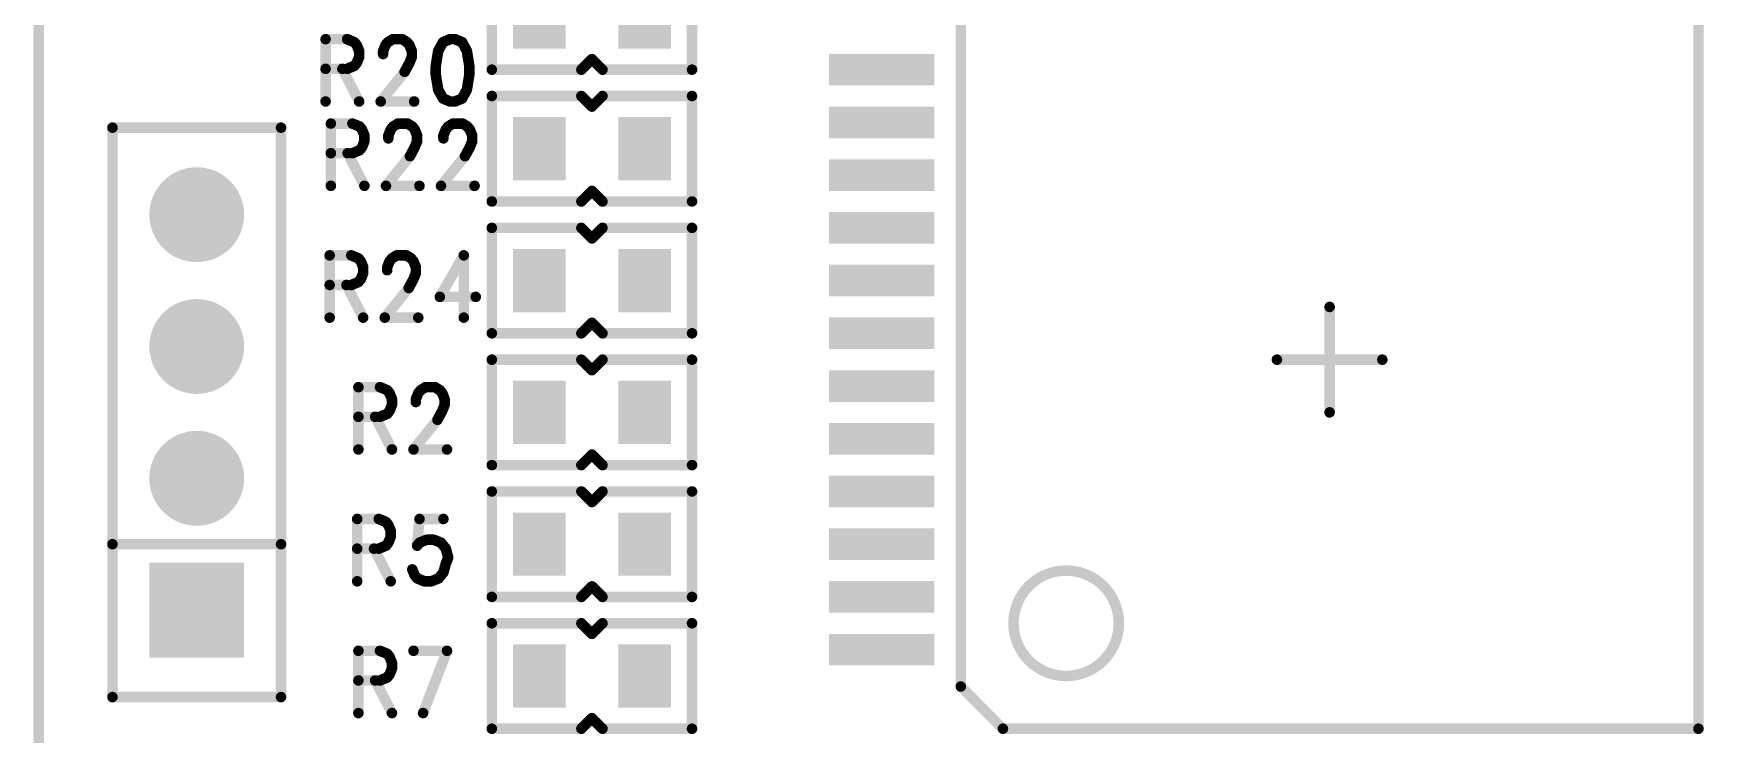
# Model space of a CAD drawing. Extents: x 100 to 128.6, y 94 to 134.1.
# Drawn here: x 99.95 to 115.8, y 112.69 to 119.34 of the extents above; entities that cross this region are included whole.
import ezdxf

# ---------------------------------------------------------------- set-up
doc = ezdxf.new("R2010")
doc.units = 0
doc.layers.get('0').update_dxf_attribs({"linetype": 'CONTINUOUS'})
doc.layers.add('MASK-TOP_PHO', color=10, linetype='CONTINUOUS')
doc.layers.add('SILK-TOP_PHO', color=9, linetype='CONTINUOUS')

# ---------------------------------------------------------------- blocks, each defined once
blk = doc.blocks.new('ROUND_1')
at = {"const_width": 0.050038}
blk.add_lwpolyline([(-0.025018, 0, 1), (0.025018, 0, 1)], format="xyb", close=True, dxfattribs=at)
blk = doc.blocks.new('ROUND_11')
at = {"const_width": 0.44996}
blk.add_lwpolyline([(-0.22498, 0, 1), (0.22498, 0, 1)], format="xyb", close=True, dxfattribs=at)
blk = doc.blocks.new('SQUARE_234')
blk.add_solid([(0.44996, 0.44996), (0.44996, -0.44996), (-0.44996, 0.44996), (-0.44996, -0.44996)])
blk = doc.blocks.new('SQUARE_16')
blk.add_solid([(0.250062, 0.250062), (0.250062, -0.250062), (-0.250062, 0.250062), (-0.250062, -0.250062)])
blk = doc.blocks.new('SQUARE_137')
blk.add_solid([(0.149986, 0.149986), (0.149986, -0.149986), (-0.149986, 0.149986), (-0.149986, -0.149986)])

msp = doc.modelspace()

# ---------------------------------------------------------------- linework, layer by layer
at = {"layer": 'MASK-TOP_PHO'}
for points, const_width in [([(100.000054, 131.99999), (100.000054, 102.00005)], 0.100076), ([(104.750108, 119.450104), (104.750108, 119.549926)], 0.500124), ([(105.750106, 119.450104), (105.750106, 119.549926)], 0.500124), ([(108.35005, 119.000016), (107.650026, 119.000016)], 0.299972), ([(104.750108, 118.199916), (104.750108, 118.299992)], 0.500124), ([(105.750106, 118.199916), (105.750106, 118.299992)], 0.500124), ([(108.35005, 118.49989), (107.650026, 118.49989)], 0.299972), ([(108.35005, 118.000018), (107.650026, 118.000018)], 0.299972), ([(108.35005, 117.499892), (107.650026, 117.499892)], 0.299972), ([(104.750108, 116.949982), (104.750108, 117.050058)], 0.500124), ([(105.750106, 116.949982), (105.750106, 117.050058)], 0.500124), ([(108.35005, 117.00002), (107.650026, 117.00002)], 0.299972), ([(108.35005, 116.499894), (107.650026, 116.499894)], 0.299972), ([(104.750108, 115.700048), (104.750108, 115.800124)], 0.500124), ([(105.750106, 115.700048), (105.750106, 115.800124)], 0.500124), ([(108.35005, 116.000022), (107.650026, 116.000022)], 0.299972), ([(108.35005, 115.499896), (107.650026, 115.499896)], 0.299972), ([(108.35005, 115.000024), (107.650026, 115.000024)], 0.299972), ([(104.750108, 114.450114), (104.750108, 114.549936)], 0.500124), ([(105.750106, 114.450114), (105.750106, 114.549936)], 0.500124), ([(108.35005, 114.499898), (107.650026, 114.499898)], 0.299972), ([(108.35005, 114.000026), (107.650026, 114.000026)], 0.299972), ([(108.35005, 113.4999), (107.650026, 113.4999)], 0.299972), ([(104.750108, 113.199926), (104.750108, 113.300002)], 0.500124), ([(105.750106, 113.199926), (105.750106, 113.300002)], 0.500124)]:
    msp.add_lwpolyline(points, dxfattribs=dict(at, const_width=const_width))
at = {"layer": 'SILK-TOP_PHO', "const_width": 0.100076}
for points in [[(100.000054, 131.99999), (100.000054, 102.00005)], [(104.30002, 120.000014), (104.30002, 119.000016)], [(106.19994, 119.000016), (106.19994, 120.000014)], [(108.7501, 119.750078), (108.7501, 113.149888)], [(115.750086, 112.750092), (115.750086, 119.750078)], [(102.72268, 119.289068), (102.72268, 118.698518)], [(102.72268, 119.289068), (102.92715, 119.289068)], [(102.92715, 119.289068), (102.995476, 119.260874)], [(102.995476, 119.260874), (103.018082, 119.232934)], [(103.018082, 119.232934), (103.040942, 119.176546)], [(103.040942, 119.176546), (103.040942, 119.120412)], [(103.268272, 119.176546), (103.290878, 119.232934)], [(103.268272, 119.148352), (103.268272, 119.176546)], [(103.290878, 119.232934), (103.313738, 119.260874)], [(103.313738, 119.260874), (103.359204, 119.289068)], [(103.359204, 119.289068), (103.449882, 119.289068)], [(103.449882, 119.289068), (103.495348, 119.260874)], [(103.495348, 119.260874), (103.518208, 119.232934)], [(103.518208, 119.232934), (103.540814, 119.176546)], [(103.540814, 119.176546), (103.540814, 119.120412)], [(103.791004, 119.176546), (103.768144, 119.03583)], [(103.83647, 119.260874), (103.791004, 119.176546)], [(103.904542, 119.289068), (103.83647, 119.260874)], [(103.950008, 119.289068), (103.904542, 119.289068)], [(104.01808, 119.260874), (103.950008, 119.289068)], [(104.063546, 119.176546), (104.01808, 119.260874)], [(104.086406, 119.03583), (104.063546, 119.176546)], [(102.92715, 119.00789), (102.72268, 119.00789)], [(102.881938, 119.00789), (103.040942, 118.698518)], [(102.995476, 119.03583), (102.92715, 119.00789)], [(103.018082, 119.064024), (102.995476, 119.03583)], [(103.040942, 119.120412), (103.018082, 119.064024)], [(103.472742, 118.979696), (103.245412, 118.698518)], [(103.518208, 119.064024), (103.472742, 118.979696)], [(103.540814, 119.120412), (103.518208, 119.064024)], [(103.768144, 119.03583), (103.768144, 118.951502)], [(104.086406, 118.951502), (104.086406, 119.03583)], [(104.30002, 119.000016), (105.149904, 119.000016)], [(105.149904, 119.000016), (105.24998, 119.100092)], [(105.24998, 119.100092), (105.350056, 119.000016)], [(105.350056, 119.000016), (106.19994, 119.000016)], [(103.768144, 118.951502), (103.791004, 118.81104)], [(104.063546, 118.81104), (104.086406, 118.951502)], [(103.245412, 118.698518), (103.563674, 118.698518)], [(103.791004, 118.81104), (103.83647, 118.726458)], [(103.83647, 118.726458), (103.904542, 118.698518)], [(103.904542, 118.698518), (103.950008, 118.698518)], [(103.950008, 118.698518), (104.01808, 118.726458)], [(104.01808, 118.726458), (104.063546, 118.81104)], [(104.30002, 118.75008), (104.30002, 117.750082)], [(105.149904, 118.75008), (104.30002, 118.75008)], [(105.24998, 118.650004), (105.149904, 118.75008)], [(105.350056, 118.75008), (105.24998, 118.650004)], [(106.19994, 118.75008), (105.350056, 118.75008)], [(106.19994, 117.750082), (106.19994, 118.75008)], [(100.700078, 113.050066), (100.700078, 118.450106)], [(100.700078, 118.450106), (102.300024, 118.450106)], [(102.300024, 118.450106), (102.300024, 113.050066)], [(102.772718, 118.488968), (102.772718, 117.898418)], [(102.772718, 118.488968), (102.977188, 118.488968)], [(102.977188, 118.488968), (103.045514, 118.461028)], [(103.045514, 118.461028), (103.06812, 118.432834)], [(103.06812, 118.432834), (103.09098, 118.376446)], [(103.09098, 118.376446), (103.09098, 118.320312)], [(103.318056, 118.376446), (103.340916, 118.432834)], [(103.318056, 118.348506), (103.318056, 118.376446)], [(103.340916, 118.432834), (103.363522, 118.461028)], [(103.363522, 118.461028), (103.408988, 118.488968)], [(103.408988, 118.488968), (103.49992, 118.488968)], [(103.49992, 118.488968), (103.545386, 118.461028)], [(103.545386, 118.461028), (103.568246, 118.432834)], [(103.568246, 118.432834), (103.590852, 118.376446)], [(103.590852, 118.376446), (103.590852, 118.320312)], [(103.840788, 118.376446), (103.863648, 118.432834)], [(103.840788, 118.348506), (103.840788, 118.376446)], [(103.863648, 118.432834), (103.886254, 118.461028)], [(103.886254, 118.461028), (103.93172, 118.488968)], [(103.93172, 118.488968), (104.022652, 118.488968)], [(104.022652, 118.488968), (104.068118, 118.461028)], [(104.068118, 118.461028), (104.090978, 118.432834)], [(104.090978, 118.432834), (104.113584, 118.376446)], [(104.113584, 118.376446), (104.113584, 118.320312)], [(102.977188, 118.20779), (102.772718, 118.20779)], [(102.931722, 118.20779), (103.09098, 117.898418)], [(103.045514, 118.235984), (102.977188, 118.20779)], [(103.06812, 118.264178), (103.045514, 118.235984)], [(103.09098, 118.320312), (103.06812, 118.264178)], [(103.568246, 118.264178), (103.52278, 118.179596)], [(103.590852, 118.320312), (103.568246, 118.264178)], [(104.090978, 118.264178), (104.045512, 118.179596)], [(104.113584, 118.320312), (104.090978, 118.264178)], [(103.52278, 118.179596), (103.29545, 117.898418)], [(104.045512, 118.179596), (103.818182, 117.898418)], [(103.29545, 117.898418), (103.613712, 117.898418)], [(103.818182, 117.898418), (104.136444, 117.898418)], [(104.30002, 117.750082), (105.149904, 117.750082)], [(105.149904, 117.750082), (105.24998, 117.849904)], [(105.24998, 117.849904), (105.350056, 117.750082)], [(105.350056, 117.750082), (106.19994, 117.750082)], [(104.30002, 117.499892), (104.30002, 116.499894)], [(105.149904, 117.499892), (104.30002, 117.499892)], [(105.24998, 117.40007), (105.149904, 117.499892)], [(105.350056, 117.499892), (105.24998, 117.40007)], [(106.19994, 117.499892), (105.350056, 117.499892)], [(106.19994, 116.499894), (106.19994, 117.499892)], [(102.761288, 117.239034), (102.761288, 116.648484)], [(102.761288, 117.239034), (102.966012, 117.239034)], [(102.966012, 117.239034), (103.034084, 117.21084)], [(103.352346, 117.21084), (103.397812, 117.239034)], [(103.397812, 117.239034), (103.488744, 117.239034)], [(103.488744, 117.239034), (103.53421, 117.21084)], [(104.034082, 117.239034), (103.806752, 116.845334)], [(104.034082, 117.239034), (104.034082, 116.648484)], [(103.034084, 117.21084), (103.056944, 117.1829)], [(103.056944, 117.1829), (103.07955, 117.126512)], [(103.07955, 117.126512), (103.07955, 117.070378)], [(103.30688, 117.126512), (103.329486, 117.1829)], [(103.30688, 117.098318), (103.30688, 117.126512)], [(103.329486, 117.1829), (103.352346, 117.21084)], [(103.53421, 117.21084), (103.556816, 117.1829)], [(103.556816, 117.1829), (103.579422, 117.126512)], [(103.579422, 117.126512), (103.579422, 117.070378)], [(102.966012, 116.957856), (102.761288, 116.957856)], [(102.920546, 116.957856), (103.07955, 116.648484)], [(103.034084, 116.98605), (102.966012, 116.957856)], [(103.056944, 117.01399), (103.034084, 116.98605)], [(103.07955, 117.070378), (103.056944, 117.01399)], [(103.51135, 116.929662), (103.28402, 116.648484)], [(103.556816, 117.01399), (103.51135, 116.929662)], [(103.579422, 117.070378), (103.556816, 117.01399)], [(103.806752, 116.845334), (104.14762, 116.845334)], [(103.28402, 116.648484), (103.602282, 116.648484)], [(105.149904, 116.499894), (105.24998, 116.59997)], [(105.24998, 116.59997), (105.350056, 116.499894)], [(112.249966, 116.750084), (112.249966, 115.750086)], [(104.30002, 116.499894), (105.149904, 116.499894)], [(105.350056, 116.499894), (106.19994, 116.499894)], [(104.30002, 116.249958), (104.30002, 115.24996)], [(105.149904, 116.249958), (104.30002, 116.249958)], [(105.24998, 116.149882), (105.149904, 116.249958)], [(105.350056, 116.249958), (105.24998, 116.149882)], [(106.19994, 116.249958), (105.350056, 116.249958)], [(106.19994, 115.24996), (106.19994, 116.249958)], [(111.750094, 116.249958), (112.750092, 116.249958)], [(103.034084, 115.9891), (103.034084, 115.39855)], [(103.034084, 115.9891), (103.238554, 115.9891)], [(103.238554, 115.9891), (103.30688, 115.960906)], [(103.624888, 115.960906), (103.670354, 115.9891)], [(103.670354, 115.9891), (103.761286, 115.9891)], [(103.761286, 115.9891), (103.806752, 115.960906)], [(103.30688, 115.960906), (103.329486, 115.932712)], [(103.329486, 115.932712), (103.352346, 115.876578)], [(103.352346, 115.82019), (103.329486, 115.764056)], [(103.352346, 115.876578), (103.352346, 115.82019)], [(103.579422, 115.876578), (103.602282, 115.932712)], [(103.579422, 115.848384), (103.579422, 115.876578)], [(103.602282, 115.932712), (103.624888, 115.960906)], [(103.806752, 115.960906), (103.829612, 115.932712)], [(103.829612, 115.932712), (103.852218, 115.876578)], [(103.852218, 115.82019), (103.829612, 115.764056)], [(103.852218, 115.876578), (103.852218, 115.82019)], [(103.238554, 115.707922), (103.034084, 115.707922)], [(103.193088, 115.707922), (103.352346, 115.39855)], [(103.30688, 115.735862), (103.238554, 115.707922)], [(103.329486, 115.764056), (103.30688, 115.735862)], [(103.784146, 115.679728), (103.556816, 115.39855)], [(103.829612, 115.764056), (103.784146, 115.679728)], [(103.556816, 115.39855), (103.875078, 115.39855)], [(105.149904, 115.24996), (105.24998, 115.350036)], [(105.24998, 115.350036), (105.350056, 115.24996)], [(104.30002, 115.24996), (105.149904, 115.24996)], [(105.350056, 115.24996), (106.19994, 115.24996)], [(104.30002, 115.000024), (104.30002, 114.000026)], [(105.149904, 115.000024), (104.30002, 115.000024)], [(105.24998, 114.899948), (105.149904, 115.000024)], [(105.350056, 115.000024), (105.24998, 114.899948)], [(106.19994, 115.000024), (105.350056, 115.000024)], [(106.19994, 114.000026), (106.19994, 115.000024)], [(103.022654, 114.739166), (103.022654, 114.148362)], [(103.022654, 114.739166), (103.227378, 114.739166)], [(103.227378, 114.739166), (103.29545, 114.710972)], [(103.29545, 114.710972), (103.318056, 114.682778)], [(103.613712, 114.739166), (103.590852, 114.485928)], [(103.840788, 114.739166), (103.613712, 114.739166)], [(103.318056, 114.682778), (103.340916, 114.626644)], [(103.340916, 114.570256), (103.318056, 114.514122)], [(103.340916, 114.626644), (103.340916, 114.570256)], [(103.613712, 114.514122), (103.681784, 114.542062)], [(103.681784, 114.542062), (103.75011, 114.542062)], [(103.75011, 114.542062), (103.818182, 114.514122)], [(102.300024, 114.499898), (100.700078, 114.499898)], [(103.227378, 114.457734), (103.022654, 114.457734)], [(103.181912, 114.457734), (103.340916, 114.148362)], [(103.29545, 114.485928), (103.227378, 114.457734)], [(103.318056, 114.514122), (103.29545, 114.485928)], [(103.590852, 114.485928), (103.613712, 114.514122)], [(103.818182, 114.514122), (103.863648, 114.457734)], [(103.863648, 114.457734), (103.886254, 114.373406)], [(103.568246, 114.20475), (103.545386, 114.260884)], [(103.840788, 114.23269), (103.795576, 114.176556)], [(103.863648, 114.317272), (103.840788, 114.23269)], [(103.886254, 114.373406), (103.863648, 114.317272)], [(103.590852, 114.176556), (103.568246, 114.20475)], [(103.659178, 114.148362), (103.590852, 114.176556)], [(103.72725, 114.148362), (103.659178, 114.148362)], [(103.795576, 114.176556), (103.72725, 114.148362)], [(105.149904, 114.000026), (105.24998, 114.100102)], [(105.24998, 114.100102), (105.350056, 114.000026)], [(104.30002, 114.000026), (105.149904, 114.000026)], [(105.350056, 114.000026), (106.19994, 114.000026)], [(104.30002, 113.75009), (104.30002, 112.750092)], [(105.149904, 113.75009), (104.30002, 113.75009)], [(105.24998, 113.650014), (105.149904, 113.75009)], [(105.350056, 113.75009), (105.24998, 113.650014)], [(106.19994, 113.75009), (105.350056, 113.75009)], [(106.19994, 112.750092), (106.19994, 113.75009)], [(103.034084, 113.488978), (103.034084, 112.898428)], [(103.034084, 113.488978), (103.238554, 113.488978)], [(103.238554, 113.488978), (103.30688, 113.461038)], [(103.30688, 113.461038), (103.329486, 113.432844)], [(103.329486, 113.432844), (103.352346, 113.376456)], [(103.556816, 113.488978), (103.875078, 113.488978)], [(103.875078, 113.488978), (103.647748, 112.898428)], [(103.352346, 113.320322), (103.329486, 113.264188)], [(103.352346, 113.376456), (103.352346, 113.320322)], [(103.238554, 113.2078), (103.034084, 113.2078)], [(103.193088, 113.2078), (103.352346, 112.898428)], [(103.30688, 113.235994), (103.238554, 113.2078)], [(103.329486, 113.264188), (103.30688, 113.235994)], [(108.7501, 113.149888), (109.149896, 112.750092)], [(102.300024, 113.050066), (100.700078, 113.050066)], [(105.149904, 112.750092), (105.24998, 112.849914)], [(105.24998, 112.849914), (105.350056, 112.750092)], [(104.30002, 112.750092), (105.149904, 112.750092)], [(105.350056, 112.750092), (106.19994, 112.750092)], [(109.149896, 112.750092), (115.750086, 112.750092)]]:
    msp.add_lwpolyline(points, dxfattribs=at)
msp.add_lwpolyline([(109.250226, 113.75009, 1), (110.24997, 113.75009, 1)], format="xyb", close=True, dxfattribs=at)

# ---------------------------------------------------------------- block references
at = {"layer": 'MASK-TOP_PHO'}
for name, p in [('SQUARE_16', (104.750108, 119.549926)), ('SQUARE_16', (104.750108, 119.450104)), ('SQUARE_16', (105.750106, 119.549926)), ('SQUARE_16', (105.750106, 119.450104)), ('SQUARE_137', (107.650026, 119.000016)), ('SQUARE_137', (108.35005, 119.000016)), ('SQUARE_16', (104.750108, 118.299992)), ('SQUARE_16', (105.750106, 118.299992)), ('SQUARE_137', (107.650026, 118.49989)), ('SQUARE_137', (108.35005, 118.49989)), ('SQUARE_16', (104.750108, 118.199916)), ('SQUARE_16', (105.750106, 118.199916)), ('ROUND_11', (101.499924, 117.625114)), ('SQUARE_137', (107.650026, 118.000018)), ('SQUARE_137', (108.35005, 118.000018)), ('SQUARE_137', (107.650026, 117.499892)), ('SQUARE_137', (108.35005, 117.499892)), ('SQUARE_16', (104.750108, 117.050058)), ('SQUARE_16', (105.750106, 117.050058)), ('SQUARE_16', (104.750108, 116.949982)), ('SQUARE_16', (105.750106, 116.949982)), ('SQUARE_137', (107.650026, 117.00002)), ('SQUARE_137', (108.35005, 117.00002)), ('ROUND_11', (101.499924, 116.374926)), ('SQUARE_137', (107.650026, 116.499894)), ('SQUARE_137', (108.35005, 116.499894)), ('SQUARE_16', (104.750108, 115.800124)), ('SQUARE_16', (105.750106, 115.800124)), ('SQUARE_137', (107.650026, 116.000022)), ('SQUARE_137', (108.35005, 116.000022)), ('SQUARE_16', (104.750108, 115.700048)), ('SQUARE_16', (105.750106, 115.700048)), ('ROUND_11', (101.499924, 115.124992)), ('SQUARE_137', (107.650026, 115.499896)), ('SQUARE_137', (108.35005, 115.499896)), ('SQUARE_137', (107.650026, 115.000024)), ('SQUARE_137', (108.35005, 115.000024)), ('SQUARE_16', (104.750108, 114.549936)), ('SQUARE_16', (105.750106, 114.549936)), ('SQUARE_16', (104.750108, 114.450114)), ('SQUARE_16', (105.750106, 114.450114)), ('SQUARE_137', (107.650026, 114.499898)), ('SQUARE_137', (108.35005, 114.499898)), ('SQUARE_234', (101.499924, 113.875058)), ('SQUARE_137', (107.650026, 114.000026)), ('SQUARE_137', (108.35005, 114.000026)), ('SQUARE_137', (107.650026, 113.4999)), ('SQUARE_137', (108.35005, 113.4999)), ('SQUARE_16', (104.750108, 113.300002)), ('SQUARE_16', (105.750106, 113.300002)), ('SQUARE_16', (104.750108, 113.199926)), ('SQUARE_16', (105.750106, 113.199926))]:
    msp.add_blockref(name, p, dxfattribs=at)
at = {"layer": 'SILK-TOP_PHO'}
for p in [(102.72268, 119.289068), (102.72268, 119.289068), (102.92715, 119.289068), (102.995476, 119.260874), (103.018082, 119.232934), (103.040942, 119.176546), (103.268272, 119.176546), (103.268272, 119.148352), (103.290878, 119.232934), (103.313738, 119.260874), (103.359204, 119.289068), (103.449882, 119.289068), (103.495348, 119.260874), (103.518208, 119.232934), (103.540814, 119.176546), (103.791004, 119.176546), (103.83647, 119.260874), (103.904542, 119.289068), (103.904542, 119.289068), (103.950008, 119.289068), (104.01808, 119.260874), (104.063546, 119.176546), (102.72268, 119.00789), (102.881938, 119.00789), (102.92715, 119.00789), (102.995476, 119.03583), (103.018082, 119.064024), (103.040942, 119.120412), (103.472742, 118.979696), (103.518208, 119.064024), (103.540814, 119.120412), (103.768144, 119.03583), (104.086406, 119.03583), (104.30002, 119.000016), (105.149904, 119.000016), (105.24998, 119.100092), (105.350056, 119.000016), (106.19994, 119.000016), (103.768144, 118.951502), (104.086406, 118.951502), (102.72268, 118.698518), (103.040942, 118.698518), (103.245412, 118.698518), (103.563674, 118.698518), (103.791004, 118.81104), (103.83647, 118.726458), (103.904542, 118.698518), (103.950008, 118.698518), (104.01808, 118.726458), (104.063546, 118.81104), (104.30002, 118.75008), (104.30002, 118.75008), (105.149904, 118.75008), (105.350056, 118.75008), (106.19994, 118.75008), (105.24998, 118.650004), (100.700078, 118.450106), (102.300024, 118.450106), (102.300024, 118.450106), (102.772718, 118.488968), (102.772718, 118.488968), (102.977188, 118.488968), (103.045514, 118.461028), (103.06812, 118.432834), (103.09098, 118.376446), (103.318056, 118.376446), (103.318056, 118.348506), (103.340916, 118.432834), (103.363522, 118.461028), (103.408988, 118.488968), (103.49992, 118.488968), (103.545386, 118.461028), (103.568246, 118.432834), (103.590852, 118.376446), (103.840788, 118.376446), (103.840788, 118.348506), (103.863648, 118.432834), (103.886254, 118.461028), (103.93172, 118.488968), (104.022652, 118.488968), (104.068118, 118.461028), (104.090978, 118.432834), (104.113584, 118.376446), (102.772718, 118.20779), (102.931722, 118.20779), (102.977188, 118.20779), (103.045514, 118.235984), (103.06812, 118.264178), (103.09098, 118.320312), (103.568246, 118.264178), (103.590852, 118.320312), (104.090978, 118.264178), (104.113584, 118.320312), (103.52278, 118.179596), (104.045512, 118.179596), (102.772718, 117.898418), (103.09098, 117.898418), (103.29545, 117.898418), (103.613712, 117.898418), (103.818182, 117.898418), (104.136444, 117.898418), (104.30002, 117.750082), (105.149904, 117.750082), (105.24998, 117.849904), (105.350056, 117.750082), (106.19994, 117.750082), (104.30002, 117.499892), (104.30002, 117.499892), (105.149904, 117.499892), (105.24998, 117.40007), (105.350056, 117.499892), (106.19994, 117.499892), (102.761288, 117.239034), (102.761288, 117.239034), (102.966012, 117.239034), (103.397812, 117.239034), (103.488744, 117.239034), (104.034082, 117.239034), (104.034082, 117.239034), (103.034084, 117.21084), (103.056944, 117.1829), (103.07955, 117.126512), (103.30688, 117.126512), (103.30688, 117.098318), (103.329486, 117.1829), (103.352346, 117.21084), (103.53421, 117.21084), (103.556816, 117.1829), (103.579422, 117.126512), (102.761288, 116.957856), (102.920546, 116.957856), (102.966012, 116.957856), (103.034084, 116.98605), (103.056944, 117.01399), (103.07955, 117.070378), (103.51135, 116.929662), (103.556816, 117.01399), (103.579422, 117.070378), (103.806752, 116.845334), (104.14762, 116.845334), (102.761288, 116.648484), (103.07955, 116.648484), (103.28402, 116.648484), (103.602282, 116.648484), (104.034082, 116.648484), (105.24998, 116.59997), (112.249966, 116.750084), (104.30002, 116.499894), (105.149904, 116.499894), (105.350056, 116.499894), (106.19994, 116.499894), (104.30002, 116.249958), (104.30002, 116.249958), (105.149904, 116.249958), (105.24998, 116.149882), (105.350056, 116.249958), (106.19994, 116.249958), (111.750094, 116.249958), (112.750092, 116.249958), (103.034084, 115.9891), (103.034084, 115.9891), (103.238554, 115.9891), (103.670354, 115.9891), (103.761286, 115.9891), (103.30688, 115.960906), (103.329486, 115.932712), (103.352346, 115.876578), (103.352346, 115.82019), (103.579422, 115.876578), (103.579422, 115.848384), (103.602282, 115.932712), (103.624888, 115.960906), (103.806752, 115.960906), (103.829612, 115.932712), (103.852218, 115.876578), (103.852218, 115.82019), (103.034084, 115.707922), (103.193088, 115.707922), (103.238554, 115.707922), (103.30688, 115.735862), (103.329486, 115.764056), (103.784146, 115.679728), (103.829612, 115.764056), (112.249966, 115.750086), (103.034084, 115.39855), (103.352346, 115.39855), (103.556816, 115.39855), (103.875078, 115.39855), (105.24998, 115.350036), (104.30002, 115.24996), (105.149904, 115.24996), (105.350056, 115.24996), (106.19994, 115.24996), (104.30002, 115.000024), (104.30002, 115.000024), (105.149904, 115.000024), (105.24998, 114.899948), (105.350056, 115.000024), (106.19994, 115.000024), (103.022654, 114.739166), (103.022654, 114.739166), (103.227378, 114.739166), (103.29545, 114.710972), (103.613712, 114.739166), (103.840788, 114.739166), (103.318056, 114.682778), (103.340916, 114.626644), (103.340916, 114.570256), (103.681784, 114.542062), (103.75011, 114.542062), (100.700078, 114.499898), (102.300024, 114.499898), (103.022654, 114.457734), (103.181912, 114.457734), (103.227378, 114.457734), (103.29545, 114.485928), (103.318056, 114.514122), (103.590852, 114.485928), (103.613712, 114.514122), (103.818182, 114.514122), (103.863648, 114.457734), (103.545386, 114.260884), (103.840788, 114.23269), (103.863648, 114.317272), (103.886254, 114.373406), (103.022654, 114.148362), (103.340916, 114.148362), (103.568246, 114.20475), (103.590852, 114.176556), (103.659178, 114.148362), (103.72725, 114.148362), (103.795576, 114.176556), (105.24998, 114.100102), (104.30002, 114.000026), (105.149904, 114.000026), (105.350056, 114.000026), (106.19994, 114.000026), (104.30002, 113.75009), (104.30002, 113.75009), (105.149904, 113.75009), (105.350056, 113.75009), (106.19994, 113.75009), (105.24998, 113.650014), (103.034084, 113.488978), (103.034084, 113.488978), (103.238554, 113.488978), (103.30688, 113.461038), (103.329486, 113.432844), (103.556816, 113.488978), (103.875078, 113.488978), (103.875078, 113.488978), (103.352346, 113.376456), (103.352346, 113.320322), (103.034084, 113.2078), (103.193088, 113.2078), (103.238554, 113.2078), (103.30688, 113.235994), (103.329486, 113.264188), (108.7501, 113.149888), (108.7501, 113.149888), (100.700078, 113.050066), (102.300024, 113.050066), (103.034084, 112.898428), (103.352346, 112.898428), (103.647748, 112.898428), (105.24998, 112.849914), (104.30002, 112.750092), (105.149904, 112.750092), (105.350056, 112.750092), (106.19994, 112.750092), (109.149896, 112.750092), (115.750086, 112.750092)]:
    msp.add_blockref('ROUND_1', p, dxfattribs=at)

doc.saveas('drawing.dxf')
